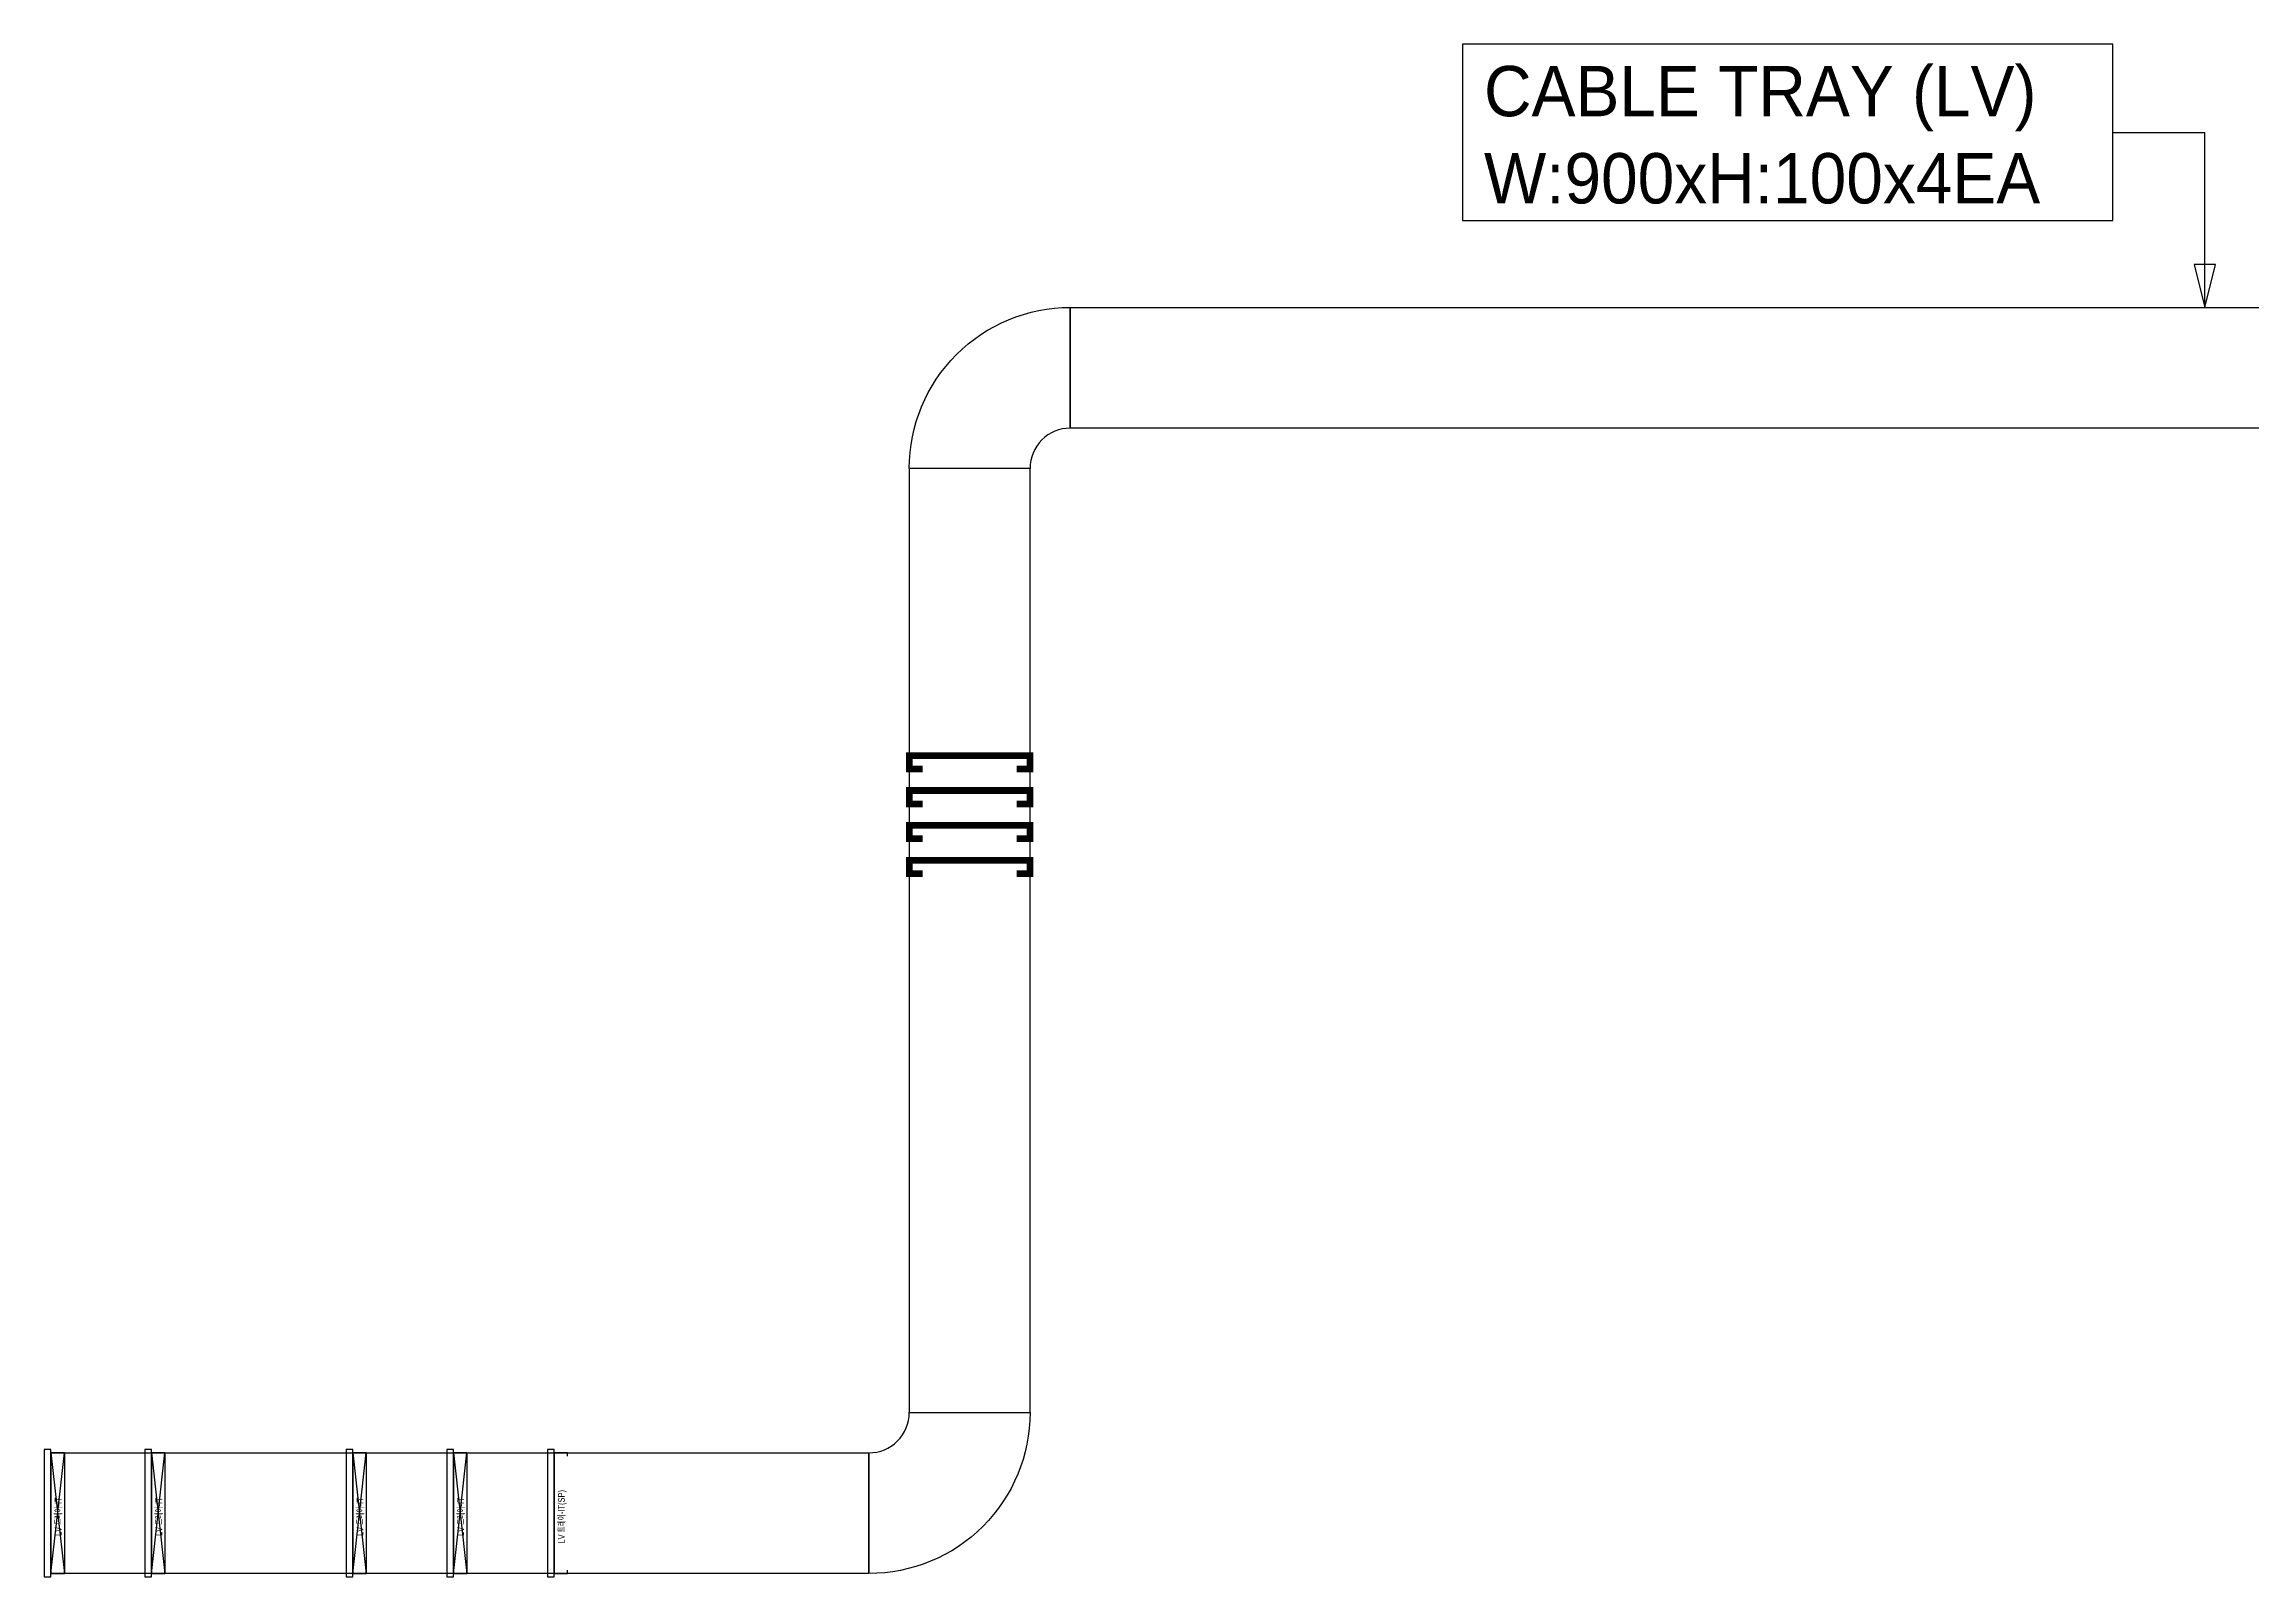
# Model space of a CAD drawing. Header units: millimetres. Extents: x -19577 to 374132, y 182625 to 847314.
# Drawn here: x 93904 to 110355, y 311842 to 323268 of the extents above; entities that cross this region are included whole.
import ezdxf
from ezdxf.enums import TextEntityAlignment as Align

# ---------------------------------------------------------------- set-up
doc = ezdxf.new("R2010")
doc.units = ezdxf.units.MM
doc.header["$LTSCALE"] = 150
doc.layers.add('-----26 Electrical Cable Tray_HV_N', color=30, linetype='Continuous')
doc.layers.add('-----26 Electrical Cable Tray_LV_STSPDU_B', color=41, linetype='Continuous')
doc.styles.add('ELEC', font='Dotum.ttf')

msp = doc.modelspace()

# ---------------------------------------------------------------- linework, layer by layer
at = {"layer": '-----26 Electrical Cable Tray_HV_N', "color": 1}
msp.add_line((109319, 322610), (110004, 322610), dxfattribs=at)
msp.add_lwpolyline([(104473, 323268), (104473, 321953), (109319, 321953), (109319, 323268)], close=True, dxfattribs=at)
msp.add_lwpolyline([(110004, 321305), (110084, 321625), (109924, 321625), (110004, 321305), (110004, 322610)], dxfattribs=at)
at = {"layer": '-----26 Electrical Cable Tray_LV_STSPDU_B', "elevation": 0}
for points in [[(101550, 320405), (101550, 320405, 0.414214), (101250, 320105), (101250, 320105), (100350, 320105, -0.414214), (101550, 321305)], [(101550, 320405), (101550, 320405, 0.414214), (101250, 320105), (101250, 320105), (100350, 320105, -0.414214), (101550, 321305)], [(101550, 320405), (101550, 320405, 0.414214), (101250, 320105), (101250, 320105), (100350, 320105, -0.414214), (101550, 321305)], [(101550, 320405), (101550, 320405, 0.414214), (101250, 320105), (101250, 320105), (100350, 320105, -0.414214), (101550, 321305)], [(101550, 320405), (101550, 320405, 0.414214), (101250, 320105), (101250, 320105), (100350, 320105, -0.414214), (101550, 321305)], [(101550, 320405), (101550, 320405, 0.414214), (101250, 320105), (101250, 320105), (100350, 320105, -0.414214), (101550, 321305)], [(101550, 320405), (101550, 320405, 0.414214), (101250, 320105), (101250, 320105), (100350, 320105, -0.414214), (101550, 321305)], [(101550, 320405), (101550, 320405, 0.414214), (101250, 320105), (101250, 320105), (100350, 320105, -0.414214), (101550, 321305)], [(100050, 312767), (100050, 312767, 0.414214), (100350, 313067), (100350, 313067), (101250, 313067, -0.414214), (100050, 311867)], [(100050, 312767), (100050, 312767, 0.414214), (100350, 313067), (100350, 313067), (101250, 313067, -0.414214), (100050, 311867)], [(100050, 312767), (100050, 312767, 0.414214), (100350, 313067), (100350, 313067), (101250, 313067, -0.414214), (100050, 311867)], [(100050, 312767), (100050, 312767, 0.414214), (100350, 313067), (100350, 313067), (101250, 313067, -0.414214), (100050, 311867)], [(100050, 312767), (100050, 312767, 0.414214), (100350, 313067), (100350, 313067), (101250, 313067, -0.414214), (100050, 311867)], [(100050, 312767), (100050, 312767, 0.414214), (100350, 313067), (100350, 313067), (101250, 313067, -0.414214), (100050, 311867)], [(100050, 312767), (100050, 312767, 0.414214), (100350, 313067), (100350, 313067), (101250, 313067, -0.414214), (100050, 311867)], [(100050, 312767), (100050, 312767, 0.414214), (100350, 313067), (100350, 313067), (101250, 313067, -0.414214), (100050, 311867)]]:
    msp.add_lwpolyline(points, format="xyb", close=True, dxfattribs=at)
at = {"layer": '-----26 Electrical Cable Tray_LV_STSPDU_B'}
for points in [[(120589, 321305), (120589, 320405), (101550, 320405), (101550, 321305)], [(134204, 321305), (134204, 320405), (101550, 320405), (101550, 321305)], [(147404, 321305), (147404, 320405), (101550, 320405), (101550, 321305)], [(163604, 321305), (163604, 320405), (101550, 320405), (101550, 321305)]]:
    msp.add_lwpolyline(points, close=True, dxfattribs=at)
at = {"layer": '-----26 Electrical Cable Tray_LV_STSPDU_B', "elevation": 0}
for points in [[(100350, 313067), (101250, 313067), (101250, 320105), (100350, 320105)], [(100350, 313067), (101250, 313067), (101250, 320105), (100350, 320105)], [(100350, 313067), (101250, 313067), (101250, 320105), (100350, 320105)], [(100350, 313067), (101250, 313067), (101250, 320105), (100350, 320105)], [(100050, 312767), (100050, 311867), (93954, 311867), (93954, 312767)], [(93954, 311867), (93954, 312767), (94054, 312767), (94054, 311867)], [(100050, 312767), (100050, 311867), (94704, 311867), (94704, 312767)], [(94704, 311867), (94704, 312767), (94804, 312767), (94804, 311867)], [(100050, 312767), (100050, 311867), (96204, 311867), (96204, 312767)], [(96204, 311867), (96204, 312767), (96304, 312767), (96304, 311867)], [(100050, 312767), (100050, 311867), (96954, 311867), (96954, 312767)], [(96954, 311867), (96954, 312767), (97054, 312767), (97054, 311867)]]:
    msp.add_lwpolyline(points, close=True, dxfattribs=at)
at = {"layer": '-----26 Electrical Cable Tray_LV_STSPDU_B', "ltscale": 7.5, "const_width": 50, "elevation": 0}
for points in [[(100450, 317864), (100350, 317864), (100350, 317964), (101250, 317964), (101250, 317864), (101150, 317864)], [(100450, 317864), (100350, 317864), (100350, 317964), (101250, 317964), (101250, 317864), (101150, 317864)], [(100450, 317604), (100350, 317604), (100350, 317704), (101250, 317704), (101250, 317604), (101150, 317604)], [(100450, 317604), (100350, 317604), (100350, 317704), (101250, 317704), (101250, 317604), (101150, 317604)], [(100450, 317344), (100350, 317344), (100350, 317444), (101250, 317444), (101250, 317344), (101150, 317344)], [(100450, 317344), (100350, 317344), (100350, 317444), (101250, 317444), (101250, 317344), (101150, 317344)]]:
    msp.add_lwpolyline(points, dxfattribs=at)
at = {"layer": '-----26 Electrical Cable Tray_LV_STSPDU_B', "ltscale": 7.5, "const_width": 50}
msp.add_lwpolyline([(100450, 317084), (100350, 317084), (100350, 317184), (101250, 317184), (101250, 317084), (101150, 317084)], dxfattribs=at)
msp.add_lwpolyline([(100450, 317084), (100350, 317084), (100350, 317184), (101250, 317184), (101250, 317084), (101150, 317084)], dxfattribs=at)
at = {"layer": '-----26 Electrical Cable Tray_LV_STSPDU_B', "elevation": 0}
for points in [[(93954, 311867), (94054, 312767)], [(93954, 312767), (94054, 311867)], [(94704, 311867), (94804, 312767)], [(94704, 312767), (94804, 311867)], [(96204, 311867), (96304, 312767)], [(96204, 312767), (96304, 311867)], [(96954, 311867), (97054, 312767)], [(96954, 312767), (97054, 311867)]]:
    msp.add_lwpolyline(points, dxfattribs=at)
at = {"color": 0, "elevation": 0}
for points in [[(93954, 312792), (93904, 312792), (93904, 311842), (93954, 311842), (93954, 312792)], [(94054, 312742), (94054, 312767), (93954, 312767), (93954, 311867), (94054, 311867), (94054, 311892)], [(94704, 312792), (94654, 312792), (94654, 311842), (94704, 311842), (94704, 312792)], [(94804, 312742), (94804, 312767), (94704, 312767), (94704, 311867), (94804, 311867), (94804, 311892)], [(96204, 312792), (96154, 312792), (96154, 311842), (96204, 311842), (96204, 312792)], [(96304, 312742), (96304, 312767), (96204, 312767), (96204, 311867), (96304, 311867), (96304, 311892)], [(96954, 312792), (96904, 312792), (96904, 311842), (96954, 311842), (96954, 312792)], [(97054, 312742), (97054, 312767), (96954, 312767), (96954, 311867), (97054, 311867), (97054, 311892)], [(97054, 311892), (97054, 311867), (96954, 311867), (96954, 312767), (97054, 312767), (97054, 312742)], [(97704, 312792), (97654, 312792), (97654, 311842), (97704, 311842), (97704, 312792)], [(97804, 312742), (97804, 312767), (97704, 312767), (97704, 311867), (97804, 311867), (97804, 311892)]]:
    msp.add_lwpolyline(points, dxfattribs=at)

# ---------------------------------------------------------------- texts
at = {"layer": '-----26 Electrical Cable Tray_LV_STSPDU_B', "style": 'ELEC'}
for s, p in [('CABLE TRAY (LV)', (104633, 322918)), ('W:900xH:100x4EA', (104633, 322268))]:
    msp.add_text(s, height=375, dxfattribs=at).set_placement(p, align=Align.MIDDLE_LEFT)
at = {"color": 0, "style": 'ELEC', "width": 0.7}
for s, p in [('LV 트레이-IT', (94008, 312290)), ('LV 트레이-IT', (94758, 312290)), ('LV 트레이-IT', (96258, 312290)), ('LV 트레이-IT', (97008, 312290)), ('LV 트레이-IT(SP)', (97758, 312290))]:
    msp.add_text(s, height=50, rotation=90, dxfattribs=at).set_placement(p, align=Align.MIDDLE_CENTER)

doc.saveas('drawing.dxf')
